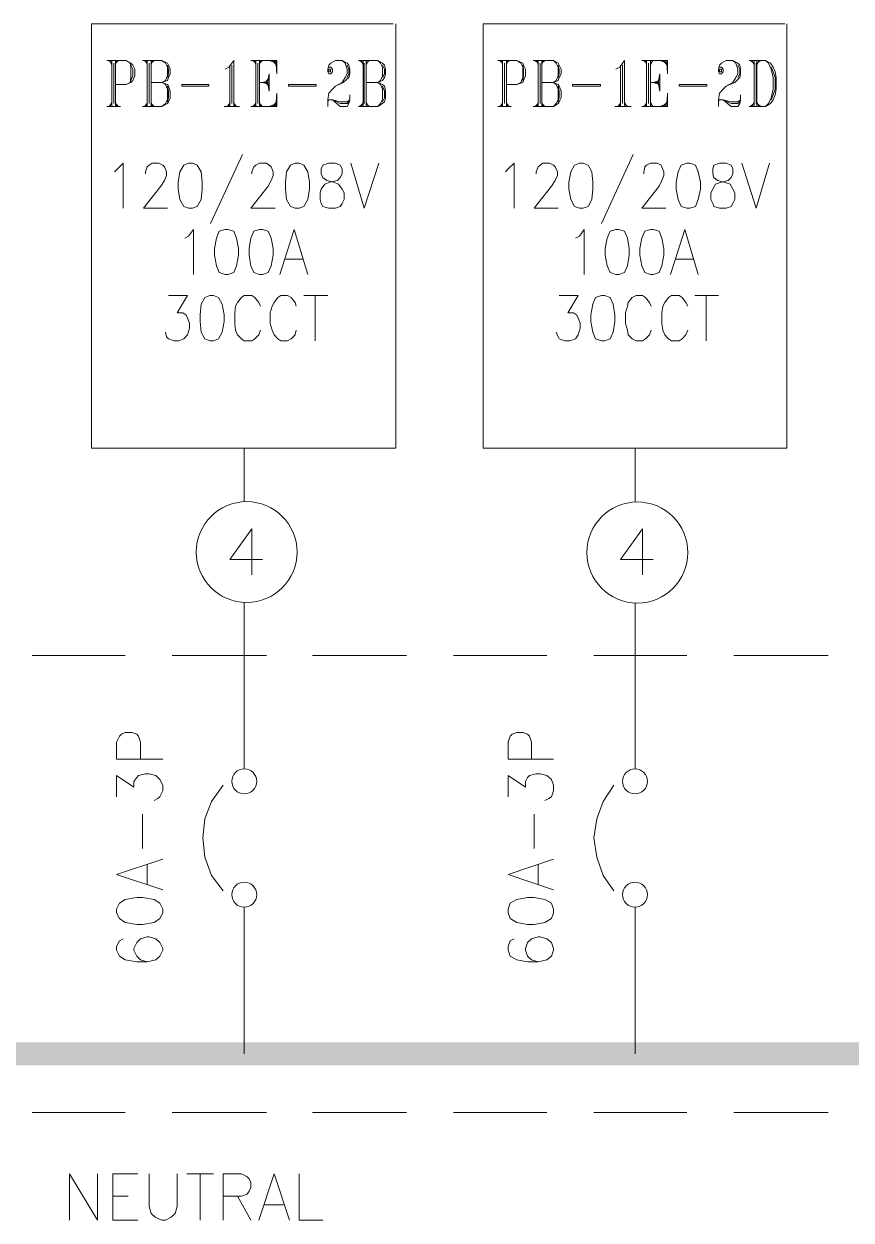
# Model space of a CAD drawing. Header units: inches. Extents: x 0.9 to 46, y 0.8 to 32.4.
# Drawn here: x 31.005 to 32.441, y 10.123 to 12.2 of the extents above; entities that cross this region are included whole.
import ezdxf

# ---------------------------------------------------------------- set-up
doc = ezdxf.new("R2010")
doc.units = ezdxf.units.IN
doc.header["$MEASUREMENT"] = 0
doc.layers.add('PDF_Geometry', color=7, linetype='Continuous')
doc.layers.add('PDF_Solid Fills', color=7, linetype='Continuous')

msp = doc.modelspace()

# ---------------------------------------------------------------- linework, layer by layer
at = {"layer": 'PDF_Geometry', "lineweight": 9}
for points in [[(31.6461, 12.1998), (31.1228, 12.1998), (31.1228, 11.4631), (31.6511, 11.4631), (31.6511, 12.1998)], [(32.3262, 12.1998), (31.8027, 12.1998), (31.8027, 11.4631), (32.3294, 11.4631), (32.3294, 12.1998)], [(31.1494, 12.1365), (31.1828, 12.1365), (31.1911, 12.1314), (31.1944, 12.1281), (31.1977, 12.1215), (31.1977, 12.1098), (31.1944, 12.1015), (31.1911, 12.0981), (31.1828, 12.0948), (31.1644, 12.0948)], [(31.1528, 12.1365), (31.1578, 12.1314)], [(31.1545, 12.1365), (31.1578, 12.1281)], [(31.1578, 12.1365), (31.1578, 12.0564)], [(31.1611, 12.1314), (31.1611, 12.0614)], [(31.1644, 12.1365), (31.1644, 12.0564)], [(31.1661, 12.1365), (31.1644, 12.1281)], [(31.1694, 12.1365), (31.1644, 12.1314)], [(31.1828, 12.1365), (31.1894, 12.1314), (31.1911, 12.1248), (31.1911, 12.1065), (31.1894, 12.0981), (31.1828, 12.0948)], [(31.1911, 12.1281), (31.1944, 12.1215), (31.1944, 12.1098), (31.1911, 12.1015)], [(31.2111, 12.1365), (31.2444, 12.1365), (31.2544, 12.1314), (31.2561, 12.1281), (31.2594, 12.1215), (31.2594, 12.1131), (31.2561, 12.1065), (31.2544, 12.1015), (31.2444, 12.0981), (31.2544, 12.0948), (31.2561, 12.0915), (31.2594, 12.0831), (31.2594, 12.0715), (31.2561, 12.0648), (31.2544, 12.0614), (31.2444, 12.0564), (31.2111, 12.0564)], [(31.2144, 12.1365), (31.2194, 12.1314)], [(31.2178, 12.1365), (31.2194, 12.1281)], [(31.2194, 12.1365), (31.2194, 12.0564)], [(31.2228, 12.1314), (31.2228, 12.0614)], [(31.2261, 12.1365), (31.2261, 12.0564)], [(31.2444, 12.1365), (31.2511, 12.1314), (31.2544, 12.1248), (31.2544, 12.1098), (31.2511, 12.1015), (31.2444, 12.0981), (31.2261, 12.0981)], [(31.2278, 12.1365), (31.2261, 12.1281)], [(31.2311, 12.1365), (31.2261, 12.1314)], [(31.2544, 12.1281), (31.2561, 12.1215), (31.2561, 12.1131), (31.2544, 12.1065)], [(31.3694, 12.0564), (31.3694, 12.1365), (31.3611, 12.1248), (31.3544, 12.1215)], [(31.3628, 12.1281), (31.3628, 12.0564)], [(31.3661, 12.1281), (31.3661, 12.0614)], [(31.3994, 12.1365), (31.4444, 12.1365), (31.4444, 12.1131), (31.4428, 12.1365)], [(31.4028, 12.1365), (31.4078, 12.1314)], [(31.4061, 12.1365), (31.4078, 12.1281)], [(31.4078, 12.1365), (31.4078, 12.0564)], [(31.4111, 12.1314), (31.4111, 12.0614)], [(31.4144, 12.1365), (31.4144, 12.0564)], [(31.4161, 12.1365), (31.4144, 12.1281)], [(31.4194, 12.1365), (31.4144, 12.1314)], [(31.4311, 12.1365), (31.4444, 12.1314)], [(31.4361, 12.1365), (31.4444, 12.1281)], [(31.4394, 12.1365), (31.4444, 12.1248)], [(31.5344, 12.1248), (31.5378, 12.1248), (31.5411, 12.1215), (31.5411, 12.1164), (31.5378, 12.1131), (31.5344, 12.1131), (31.5328, 12.1164), (31.5328, 12.1215), (31.5344, 12.1281), (31.5378, 12.1314), (31.5461, 12.1365), (31.5578, 12.1365), (31.5661, 12.1314), (31.5694, 12.1281), (31.5711, 12.1215), (31.5711, 12.1131), (31.5694, 12.1065), (31.5594, 12.0981), (31.5461, 12.0915), (31.5411, 12.0865), (31.5344, 12.0798), (31.5328, 12.0681), (31.5328, 12.0564)], [(31.5578, 12.1365), (31.5627, 12.1314), (31.5661, 12.1215), (31.5661, 12.1131), (31.5627, 12.1065), (31.5578, 12.0981), (31.5461, 12.0915)], [(31.5661, 12.1281), (31.5694, 12.1215), (31.5694, 12.1131), (31.5661, 12.1065)], [(31.5861, 12.1365), (31.6194, 12.1365), (31.6277, 12.1314), (31.6311, 12.1281), (31.6328, 12.1215), (31.6328, 12.1131), (31.6311, 12.1065), (31.6277, 12.1015), (31.6194, 12.0981), (31.6277, 12.0948), (31.6311, 12.0915), (31.6328, 12.0831), (31.6328, 12.0715), (31.6311, 12.0648), (31.6277, 12.0614), (31.6194, 12.0564), (31.5861, 12.0564)], [(31.5878, 12.1365), (31.5944, 12.1314)], [(31.5911, 12.1365), (31.5944, 12.1281)], [(31.5944, 12.1365), (31.5944, 12.0564)], [(31.5961, 12.1314), (31.5961, 12.0614)], [(31.5994, 12.1365), (31.5994, 12.0564)], [(31.6194, 12.1365), (31.6244, 12.1314), (31.6277, 12.1248), (31.6277, 12.1098), (31.6244, 12.1015), (31.6194, 12.0981), (31.5994, 12.0981)], [(31.6028, 12.1365), (31.5994, 12.1281)], [(31.6044, 12.1365), (31.5994, 12.1314)], [(31.6277, 12.1281), (31.6311, 12.1215), (31.6311, 12.1131), (31.6277, 12.1065)], [(31.8278, 12.1365), (31.8611, 12.1365), (31.8711, 12.1314), (31.8727, 12.1281), (31.8761, 12.1215), (31.8761, 12.1098), (31.8727, 12.1015), (31.8711, 12.0981), (31.8611, 12.0948), (31.8428, 12.0948)], [(31.8311, 12.1365), (31.8361, 12.1314)], [(31.8344, 12.1365), (31.8361, 12.1281)], [(31.8361, 12.1365), (31.8361, 12.0564)], [(31.8394, 12.1314), (31.8394, 12.0614)], [(31.8428, 12.1365), (31.8428, 12.0564)], [(31.8444, 12.1365), (31.8428, 12.1281)], [(31.8478, 12.1365), (31.8428, 12.1314)], [(31.8611, 12.1365), (31.8678, 12.1314), (31.8711, 12.1248), (31.8711, 12.1065), (31.8678, 12.0981), (31.8611, 12.0948)], [(31.8711, 12.1281), (31.8727, 12.1215), (31.8727, 12.1098), (31.8711, 12.1015)], [(31.8894, 12.1365), (31.9245, 12.1365), (31.9328, 12.1314), (31.9344, 12.1281), (31.9376, 12.1215), (31.9376, 12.1131), (31.9344, 12.1065), (31.9328, 12.1015), (31.9245, 12.0981), (31.9328, 12.0948), (31.9344, 12.0915), (31.9376, 12.0831), (31.9376, 12.0715), (31.9344, 12.0648), (31.9328, 12.0614), (31.9245, 12.0564), (31.8894, 12.0564)], [(31.8928, 12.1365), (31.8978, 12.1314)], [(31.8961, 12.1365), (31.8978, 12.1281)], [(31.8978, 12.1365), (31.8978, 12.0564)], [(31.9011, 12.1314), (31.9011, 12.0614)], [(31.9044, 12.1365), (31.9044, 12.0564)], [(31.9245, 12.1365), (31.9293, 12.1314), (31.9328, 12.1248), (31.9328, 12.1098), (31.9293, 12.1015), (31.9245, 12.0981), (31.9044, 12.0981)], [(31.906, 12.1365), (31.9044, 12.1281)], [(31.9095, 12.1365), (31.9044, 12.1314)], [(31.9328, 12.1281), (31.9344, 12.1215), (31.9344, 12.1131), (31.9328, 12.1065)], [(32.0477, 12.0564), (32.0477, 12.1365), (32.0394, 12.1248), (32.0327, 12.1215)], [(32.041, 12.1281), (32.041, 12.0564)], [(32.0445, 12.1281), (32.0445, 12.0614)], [(32.0777, 12.1365), (32.1227, 12.1365), (32.1227, 12.1131), (32.1211, 12.1365)], [(32.0812, 12.1365), (32.086, 12.1314)], [(32.0844, 12.1365), (32.086, 12.1281)], [(32.086, 12.1365), (32.086, 12.0564)], [(32.0895, 12.1314), (32.0895, 12.0614)], [(32.0927, 12.1365), (32.0927, 12.0564)], [(32.0962, 12.1365), (32.0927, 12.1281)], [(32.0978, 12.1365), (32.0927, 12.1314)], [(32.1093, 12.1365), (32.1227, 12.1314)], [(32.1144, 12.1365), (32.1227, 12.1281)], [(32.1179, 12.1365), (32.1227, 12.1248)], [(32.2126, 12.1248), (32.2161, 12.1248), (32.2193, 12.1215), (32.2193, 12.1164), (32.2161, 12.1131), (32.2126, 12.1131), (32.211, 12.1164), (32.211, 12.1215), (32.2126, 12.1281), (32.2161, 12.1314), (32.2244, 12.1365), (32.2359, 12.1365), (32.2445, 12.1314), (32.2477, 12.1281), (32.2493, 12.1215), (32.2493, 12.1131), (32.2477, 12.1065), (32.2394, 12.0981), (32.2244, 12.0915), (32.2193, 12.0865), (32.2126, 12.0798), (32.211, 12.0681), (32.211, 12.0564)], [(32.2359, 12.1365), (32.241, 12.1314), (32.2445, 12.1215), (32.2445, 12.1131), (32.241, 12.1065), (32.2359, 12.0981), (32.2244, 12.0915)], [(32.2445, 12.1281), (32.2477, 12.1215), (32.2477, 12.1131), (32.2445, 12.1065)], [(32.2643, 12.1365), (32.2927, 12.1365), (32.301, 12.1314), (32.3061, 12.1248), (32.3093, 12.1164), (32.3112, 12.1065), (32.3112, 12.0865), (32.3093, 12.0764), (32.3061, 12.0681), (32.301, 12.0614), (32.2927, 12.0564), (32.2643, 12.0564)], [(32.2659, 12.1365), (32.2726, 12.1314)], [(32.2694, 12.1365), (32.2726, 12.1281)], [(32.2726, 12.1365), (32.2726, 12.0564)], [(32.2761, 12.1314), (32.2761, 12.0614)], [(32.2777, 12.1365), (32.2777, 12.0564)], [(32.2812, 12.1365), (32.2777, 12.1281)], [(32.2844, 12.1365), (32.2777, 12.1314)], [(32.2927, 12.1365), (32.2978, 12.1314), (32.3026, 12.1215), (32.3061, 12.1065), (32.3061, 12.0865), (32.3026, 12.0715), (32.2978, 12.0614), (32.2927, 12.0564)], [(32.3026, 12.1248), (32.3061, 12.1164), (32.3093, 12.1065), (32.3093, 12.0865), (32.3061, 12.0764), (32.3026, 12.0681)], [(31.2444, 12.0981), (31.2511, 12.0948), (31.2544, 12.0865), (31.2544, 12.0681), (31.2511, 12.0614), (31.2444, 12.0564)], [(31.2544, 12.0915), (31.2561, 12.0831), (31.2561, 12.0715), (31.2544, 12.0648)], [(31.4144, 12.0981), (31.4311, 12.0981)], [(31.4311, 12.1015), (31.4194, 12.0981), (31.4311, 12.0948)], [(31.4311, 12.1065), (31.4244, 12.0981), (31.4311, 12.0915)], [(31.6194, 12.0981), (31.6244, 12.0948), (31.6277, 12.0865), (31.6277, 12.0681), (31.6244, 12.0614), (31.6194, 12.0564)], [(31.6277, 12.0915), (31.6311, 12.0831), (31.6311, 12.0715), (31.6277, 12.0648)], [(31.9245, 12.0981), (31.9293, 12.0948), (31.9328, 12.0865), (31.9328, 12.0681), (31.9293, 12.0614), (31.9245, 12.0564)], [(31.9328, 12.0915), (31.9344, 12.0831), (31.9344, 12.0715), (31.9328, 12.0648)], [(32.0927, 12.0981), (32.1093, 12.0981)], [(32.1093, 12.1015), (32.0978, 12.0981), (32.1093, 12.0948)], [(32.1093, 12.1065), (32.1045, 12.0981), (32.1093, 12.0915)], [(31.3994, 12.0564), (31.4444, 12.0564), (31.4444, 12.0798), (31.4428, 12.0564)], [(31.4394, 12.0564), (31.4444, 12.0681)], [(31.5328, 12.0648), (31.5344, 12.0681), (31.5411, 12.0681), (31.5544, 12.0648), (31.5661, 12.0648), (31.5711, 12.0681)], [(31.5711, 12.0764), (31.5711, 12.0681), (31.5694, 12.0614), (31.5661, 12.0564), (31.5544, 12.0564), (31.5411, 12.0681), (31.5544, 12.0614), (31.5661, 12.0614), (31.5694, 12.0648)], [(32.0777, 12.0564), (32.1227, 12.0564), (32.1227, 12.0798), (32.1211, 12.0564)], [(32.1179, 12.0564), (32.1227, 12.0681)], [(32.211, 12.0648), (32.2126, 12.0681), (32.2193, 12.0681), (32.2327, 12.0648), (32.2445, 12.0648), (32.2493, 12.0681)], [(32.2493, 12.0764), (32.2493, 12.0681), (32.2477, 12.0614), (32.2445, 12.0564), (32.2327, 12.0564), (32.2193, 12.0681), (32.2327, 12.0614), (32.2445, 12.0614), (32.2477, 12.0648)], [(31.1494, 12.0564), (31.1728, 12.0564)], [(31.1578, 12.0614), (31.1528, 12.0564)], [(31.1578, 12.0648), (31.1545, 12.0564)], [(31.1644, 12.0648), (31.1661, 12.0564)], [(31.1644, 12.0614), (31.1694, 12.0564)], [(31.2194, 12.0614), (31.2144, 12.0564)], [(31.2194, 12.0648), (31.2178, 12.0564)], [(31.2261, 12.0648), (31.2278, 12.0564)], [(31.2261, 12.0614), (31.2311, 12.0564)], [(31.3528, 12.0564), (31.3794, 12.0564)], [(31.3628, 12.0614), (31.3578, 12.0564)], [(31.3628, 12.0648), (31.3611, 12.0564)], [(31.3694, 12.0648), (31.3711, 12.0564)], [(31.3694, 12.0614), (31.3744, 12.0564)], [(31.4078, 12.0614), (31.4028, 12.0564)], [(31.4078, 12.0648), (31.4061, 12.0564)], [(31.4144, 12.0648), (31.4161, 12.0564)], [(31.4144, 12.0614), (31.4194, 12.0564)], [(31.4311, 12.0564), (31.4444, 12.0614)], [(31.4361, 12.0564), (31.4444, 12.0648)], [(31.5944, 12.0614), (31.5878, 12.0564)], [(31.5944, 12.0648), (31.5911, 12.0564)], [(31.5994, 12.0648), (31.6028, 12.0564)], [(31.5994, 12.0614), (31.6044, 12.0564)], [(31.8278, 12.0564), (31.8511, 12.0564)], [(31.8361, 12.0614), (31.8311, 12.0564)], [(31.8361, 12.0648), (31.8344, 12.0564)], [(31.8428, 12.0648), (31.8444, 12.0564)], [(31.8428, 12.0614), (31.8478, 12.0564)], [(31.8978, 12.0614), (31.8928, 12.0564)], [(31.8978, 12.0648), (31.8961, 12.0564)], [(31.9044, 12.0648), (31.906, 12.0564)], [(31.9044, 12.0614), (31.9095, 12.0564)], [(32.0311, 12.0564), (32.0595, 12.0564)], [(32.041, 12.0614), (32.0362, 12.0564)], [(32.041, 12.0648), (32.0394, 12.0564)], [(32.0477, 12.0648), (32.0512, 12.0564)], [(32.0477, 12.0614), (32.0528, 12.0564)], [(32.086, 12.0614), (32.0812, 12.0564)], [(32.086, 12.0648), (32.0844, 12.0564)], [(32.0927, 12.0648), (32.0962, 12.0564)], [(32.0927, 12.0614), (32.0978, 12.0564)], [(32.1093, 12.0564), (32.1227, 12.0614)], [(32.1144, 12.0564), (32.1227, 12.0648)], [(32.2726, 12.0614), (32.2659, 12.0564)], [(32.2726, 12.0648), (32.2694, 12.0564)], [(32.2777, 12.0648), (32.2812, 12.0564)], [(32.2777, 12.0614), (32.2844, 12.0564)], [(31.3844, 11.9731), (31.3294, 11.8531)], [(32.0627, 11.9731), (32.0078, 11.8531)], [(31.1627, 11.9431), (31.1678, 11.9481), (31.1778, 11.9581), (31.1778, 11.8798)], [(31.2161, 11.9398), (31.2161, 11.9431), (31.2194, 11.9515), (31.2228, 11.9548), (31.2278, 11.9581), (31.2394, 11.9581), (31.2461, 11.9548), (31.2494, 11.9515), (31.2528, 11.9431), (31.2528, 11.9364), (31.2494, 11.9281), (31.2428, 11.9181), (31.2128, 11.8798), (31.2544, 11.8798)], [(31.4011, 11.9398), (31.4011, 11.9431), (31.4044, 11.9515), (31.4078, 11.9548), (31.4144, 11.9581), (31.4261, 11.9581), (31.4311, 11.9548), (31.4344, 11.9515), (31.4378, 11.9431), (31.4378, 11.9364), (31.4344, 11.9281), (31.4294, 11.9181), (31.3994, 11.8798), (31.4411, 11.8798)], [(31.5727, 11.9581), (31.5961, 11.8798), (31.6211, 11.9581)], [(31.8411, 11.9431), (31.8461, 11.9481), (31.8561, 11.9581), (31.8561, 11.8798)], [(31.8944, 11.9398), (31.8944, 11.9431), (31.8978, 11.9515), (31.9011, 11.9548), (31.906, 11.9581), (31.9178, 11.9581), (31.9245, 11.9548), (31.9277, 11.9515), (31.9312, 11.9431), (31.9312, 11.9364), (31.9277, 11.9281), (31.921, 11.9181), (31.8911, 11.8798), (31.9328, 11.8798)], [(32.0812, 11.9398), (32.0812, 11.9431), (32.0828, 11.9515), (32.086, 11.9548), (32.0927, 11.9581), (32.1045, 11.9581), (32.1112, 11.9548), (32.1128, 11.9515), (32.116, 11.9431), (32.116, 11.9364), (32.1128, 11.9281), (32.1077, 11.9181), (32.0777, 11.8798), (32.1195, 11.8798)], [(32.2512, 11.9581), (32.2761, 11.8798), (32.2994, 11.9581)], [(31.2844, 11.8281), (31.2911, 11.8314), (31.2994, 11.8431), (31.2994, 11.7648)], [(31.4494, 11.7648), (31.4744, 11.8431), (31.4978, 11.7648)], [(31.9628, 11.8281), (31.9695, 11.8314), (31.9778, 11.8431), (31.9778, 11.7648)], [(32.1278, 11.7648), (32.1527, 11.8431), (32.1759, 11.7648)], [(31.4594, 11.7915), (31.4894, 11.7915)], [(32.1377, 11.7915), (32.1676, 11.7915)], [(31.2561, 11.7281), (31.2894, 11.7281), (31.2711, 11.6981), (31.2811, 11.6981), (31.2861, 11.6948), (31.2894, 11.6898), (31.2928, 11.6798), (31.2928, 11.6715), (31.2894, 11.6598), (31.2827, 11.6531), (31.2744, 11.6498), (31.2661, 11.6498), (31.2561, 11.6531), (31.2528, 11.6565), (31.2511, 11.6648)], [(31.4161, 11.7098), (31.4128, 11.7164), (31.4061, 11.7248), (31.4011, 11.7281), (31.3877, 11.7281), (31.3828, 11.7248), (31.3761, 11.7164), (31.3728, 11.7098), (31.3711, 11.6981), (31.3711, 11.6798), (31.3728, 11.6681), (31.3761, 11.6598), (31.3828, 11.6531), (31.3877, 11.6498), (31.4011, 11.6498), (31.4061, 11.6531), (31.4128, 11.6598), (31.4161, 11.6681)], [(31.4778, 11.7098), (31.4761, 11.7164), (31.4694, 11.7248), (31.4628, 11.7281), (31.4511, 11.7281), (31.4461, 11.7248), (31.4394, 11.7164), (31.4361, 11.7098), (31.4328, 11.6981), (31.4328, 11.6798), (31.4361, 11.6681), (31.4394, 11.6598), (31.4461, 11.6531), (31.4511, 11.6498), (31.4628, 11.6498), (31.4694, 11.6531), (31.4761, 11.6598), (31.4778, 11.6681)], [(31.4911, 11.7281), (31.5328, 11.7281)], [(31.5111, 11.7281), (31.5111, 11.6498)], [(31.9344, 11.7281), (31.9676, 11.7281), (31.9494, 11.6981), (31.9593, 11.6981), (31.9644, 11.6948), (31.9676, 11.6898), (31.9711, 11.6798), (31.9711, 11.6715), (31.9676, 11.6598), (31.9628, 11.6531), (31.9526, 11.6498), (31.9443, 11.6498), (31.9344, 11.6531), (31.9328, 11.6565), (31.9293, 11.6648)], [(32.0943, 11.7098), (32.0911, 11.7164), (32.0844, 11.7248), (32.0793, 11.7281), (32.0678, 11.7281), (32.0611, 11.7248), (32.0544, 11.7164), (32.0528, 11.7098), (32.0493, 11.6981), (32.0493, 11.6798), (32.0528, 11.6681), (32.0544, 11.6598), (32.0611, 11.6531), (32.0678, 11.6498), (32.0793, 11.6498), (32.0844, 11.6531), (32.0911, 11.6598), (32.0943, 11.6681)], [(32.1578, 11.7098), (32.1543, 11.7164), (32.1479, 11.7248), (32.1428, 11.7281), (32.1294, 11.7281), (32.1243, 11.7248), (32.1179, 11.7164), (32.1144, 11.7098), (32.1128, 11.6981), (32.1128, 11.6798), (32.1144, 11.6681), (32.1179, 11.6598), (32.1243, 11.6531), (32.1294, 11.6498), (32.1428, 11.6498), (32.1479, 11.6531), (32.1543, 11.6598), (32.1578, 11.6681)], [(32.1696, 11.7281), (32.211, 11.7281)], [(32.1893, 11.7281), (32.1893, 11.6498)], [(31.3877, 11.3698), (31.3877, 11.4631)], [(32.0662, 11.3698), (32.0662, 11.4631)], [(31.4011, 11.2431), (31.4011, 11.3231), (31.3628, 11.2698), (31.4194, 11.2698)], [(32.0793, 11.2431), (32.0793, 11.3231), (32.041, 11.2698), (32.0978, 11.2698)], [(31.3877, 10.9065), (31.3877, 11.1948)], [(32.0662, 10.9065), (32.0662, 11.1948)], [(31.0194, 11.1031), (31.1811, 11.1031)], [(31.2628, 11.1031), (31.4261, 11.1031)], [(31.5061, 11.1031), (31.6694, 11.1031)], [(31.7511, 11.1031), (31.9127, 11.1031)], [(31.9944, 11.1031), (32.1562, 11.1031)], [(32.2378, 11.1031), (32.4012, 11.1031)], [(31.2461, 10.9231), (31.1661, 10.9231), (31.1661, 10.9531), (31.1711, 10.9632), (31.1744, 10.9665), (31.1811, 10.9698), (31.1928, 10.9698), (31.2011, 10.9665), (31.2044, 10.9632), (31.2078, 10.9531), (31.2078, 10.9231)], [(31.9245, 10.9231), (31.8461, 10.9231), (31.8461, 10.9531), (31.8494, 10.9632), (31.8527, 10.9665), (31.8611, 10.9698), (31.8711, 10.9698), (31.8794, 10.9665), (31.8827, 10.9632), (31.8861, 10.9531), (31.8861, 10.9231)], [(31.1661, 10.8581), (31.1661, 10.8948), (31.1961, 10.8748), (31.1961, 10.8848), (31.2011, 10.8915), (31.2044, 10.8948), (31.2161, 10.8981), (31.2228, 10.8981), (31.2344, 10.8948), (31.2411, 10.8881), (31.2461, 10.8781), (31.2461, 10.8681), (31.2411, 10.8581), (31.2378, 10.8548), (31.2311, 10.8515)], [(31.8461, 10.8581), (31.8461, 10.8948), (31.8761, 10.8748), (31.8761, 10.8848), (31.8794, 10.8915), (31.8827, 10.8948), (31.8944, 10.8981), (31.9011, 10.8981), (31.9127, 10.8948), (31.921, 10.8881), (31.9245, 10.8781), (31.9245, 10.8681), (31.921, 10.8581), (31.9162, 10.8548), (31.9095, 10.8515)], [(31.3511, 10.8781), (31.3311, 10.8498), (31.3194, 10.8198), (31.3161, 10.7865), (31.3194, 10.7531), (31.3311, 10.7215), (31.3511, 10.6948)], [(32.0295, 10.8781), (32.011, 10.8498), (31.9995, 10.8198), (31.9944, 10.7865), (31.9995, 10.7531), (32.011, 10.7215), (32.0295, 10.6948)], [(31.2111, 10.7681), (31.2111, 10.8281)], [(31.8911, 10.7681), (31.8911, 10.8281)], [(31.2461, 10.6965), (31.1661, 10.7231), (31.2461, 10.7498)], [(31.2194, 10.7065), (31.2194, 10.7398)], [(31.9245, 10.6965), (31.8461, 10.7231), (31.9245, 10.7498)], [(31.8978, 10.7065), (31.8978, 10.7398)], [(31.3877, 10.6665), (31.3877, 10.4115)], [(32.0662, 10.6665), (32.0662, 10.4115)], [(31.1778, 10.6115), (31.1711, 10.6081), (31.1661, 10.5981), (31.1661, 10.5915), (31.1711, 10.5815), (31.1811, 10.5748), (31.2011, 10.5715), (31.2194, 10.5715), (31.2344, 10.5748), (31.2411, 10.5815), (31.2461, 10.5915), (31.2461, 10.5948), (31.2411, 10.6048), (31.2344, 10.6115), (31.2228, 10.6148), (31.2194, 10.6148), (31.2078, 10.6115), (31.2011, 10.6048), (31.1961, 10.5948), (31.1961, 10.5915), (31.2011, 10.5815), (31.2078, 10.5748), (31.2194, 10.5715)], [(31.8561, 10.6115), (31.8494, 10.6081), (31.8461, 10.5981), (31.8461, 10.5915), (31.8494, 10.5815), (31.8611, 10.5748), (31.8794, 10.5715), (31.8978, 10.5715), (31.9127, 10.5748), (31.921, 10.5815), (31.9245, 10.5915), (31.9245, 10.5948), (31.921, 10.6048), (31.9127, 10.6115), (31.9011, 10.6148), (31.8978, 10.6148), (31.8861, 10.6115), (31.8794, 10.6048), (31.8761, 10.5948), (31.8761, 10.5915), (31.8794, 10.5815), (31.8861, 10.5748), (31.8978, 10.5715)], [(31.1811, 10.3098), (31.0194, 10.3098)], [(31.4261, 10.3098), (31.2628, 10.3098)], [(31.6694, 10.3098), (31.5061, 10.3098)], [(31.9127, 10.3098), (31.7511, 10.3098)], [(32.1562, 10.3098), (31.9944, 10.3098)], [(32.4012, 10.3098), (32.2378, 10.3098)], [(31.0844, 10.1231), (31.0844, 10.2032), (31.1328, 10.1231), (31.1328, 10.2032)], [(31.2028, 10.1231), (31.1594, 10.1231), (31.1594, 10.2032), (31.2028, 10.2032)], [(31.2228, 10.2032), (31.2228, 10.1465), (31.2261, 10.1348), (31.2328, 10.1281), (31.2444, 10.1231), (31.2511, 10.1231), (31.2611, 10.1281), (31.2677, 10.1348), (31.2711, 10.1465), (31.2711, 10.2032)], [(31.2878, 10.2032), (31.3344, 10.2032)], [(31.3111, 10.2032), (31.3111, 10.1231)], [(31.3511, 10.1231), (31.3511, 10.2032), (31.3828, 10.2032), (31.3928, 10.1981), (31.3961, 10.1948), (31.3994, 10.1882), (31.3994, 10.1798), (31.3961, 10.1731), (31.3928, 10.1682), (31.3828, 10.1648), (31.3511, 10.1648)], [(31.4128, 10.1231), (31.4394, 10.2032), (31.4661, 10.1231)], [(31.4828, 10.2032), (31.4828, 10.1231), (31.5244, 10.1231)], [(31.1594, 10.1648), (31.1861, 10.1648)], [(31.3761, 10.1648), (31.3994, 10.1231)], [(31.4227, 10.1498), (31.4561, 10.1498)]]:
    msp.add_lwpolyline(points, dxfattribs=at)
for points in [[(31.4311, 12.0831), (31.4278, 12.0981), (31.4311, 12.1131)], [(31.5344, 12.1164), (31.5377, 12.1164), (31.5377, 12.1215), (31.5344, 12.1215)], [(32.1093, 12.0831), (32.1061, 12.0981), (32.1093, 12.1131)], [(32.2126, 12.1164), (32.216, 12.1164), (32.216, 12.1215), (32.2126, 12.1215)], [(31.3261, 12.0915), (31.2794, 12.0915), (31.2794, 12.0948), (31.3261, 12.0948)], [(31.5128, 12.0915), (31.4644, 12.0915), (31.4644, 12.0948), (31.5128, 12.0948)], [(32.0062, 12.0915), (31.9577, 12.0915), (31.9577, 12.0948), (32.0062, 12.0948)], [(32.1909, 12.0915), (32.1428, 12.0915), (32.1428, 12.0948), (32.1909, 12.0948)], [(31.2911, 11.9581), (31.2827, 11.9548), (31.2761, 11.9431), (31.2728, 11.9248), (31.2728, 11.9131), (31.2761, 11.8948), (31.2827, 11.8831), (31.2911, 11.8798), (31.2978, 11.8798), (31.3061, 11.8831), (31.3128, 11.8948), (31.3144, 11.9131), (31.3144, 11.9248), (31.3128, 11.9431), (31.3061, 11.9548), (31.2978, 11.9581)], [(31.4761, 11.9581), (31.4678, 11.9548), (31.4611, 11.9431), (31.4594, 11.9248), (31.4594, 11.9131), (31.4611, 11.8948), (31.4678, 11.8831), (31.4761, 11.8798), (31.4828, 11.8798), (31.4911, 11.8831), (31.4978, 11.8948), (31.5011, 11.9131), (31.5011, 11.9248), (31.4978, 11.9431), (31.4911, 11.9548), (31.4828, 11.9581)], [(31.5344, 11.9581), (31.5244, 11.9548), (31.5211, 11.9481), (31.5211, 11.9398), (31.5244, 11.9331), (31.5311, 11.9281), (31.5427, 11.9248), (31.5511, 11.9214), (31.5578, 11.9131), (31.5611, 11.9064), (31.5611, 11.8948), (31.5578, 11.8881), (31.5544, 11.8831), (31.5461, 11.8798), (31.5344, 11.8798), (31.5244, 11.8831), (31.5211, 11.8881), (31.5194, 11.8948), (31.5194, 11.9064), (31.5211, 11.9131), (31.5277, 11.9214), (31.5361, 11.9248), (31.5494, 11.9281), (31.5544, 11.9331), (31.5578, 11.9398), (31.5578, 11.9481), (31.5544, 11.9548), (31.5461, 11.9581)], [(31.9695, 11.9581), (31.9612, 11.9548), (31.9545, 11.9431), (31.951, 11.9248), (31.951, 11.9131), (31.9545, 11.8948), (31.9612, 11.8831), (31.9695, 11.8798), (31.9762, 11.8798), (31.9845, 11.8831), (31.9912, 11.8948), (31.9928, 11.9131), (31.9928, 11.9248), (31.9912, 11.9431), (31.9845, 11.9548), (31.9762, 11.9581)], [(32.1562, 11.9581), (32.146, 11.9548), (32.1412, 11.9431), (32.1377, 11.9248), (32.1377, 11.9131), (32.1412, 11.8948), (32.146, 11.8831), (32.1562, 11.8798), (32.1609, 11.8798), (32.1712, 11.8831), (32.1759, 11.8948), (32.1795, 11.9131), (32.1795, 11.9248), (32.1759, 11.9431), (32.1712, 11.9548), (32.1609, 11.9581)], [(32.2126, 11.9581), (32.2027, 11.9548), (32.2011, 11.9481), (32.2011, 11.9398), (32.2027, 11.9331), (32.2094, 11.9281), (32.2209, 11.9248), (32.2311, 11.9214), (32.2359, 11.9131), (32.2394, 11.9064), (32.2394, 11.8948), (32.2359, 11.8881), (32.2327, 11.8831), (32.2244, 11.8798), (32.2126, 11.8798), (32.2027, 11.8831), (32.2011, 11.8881), (32.1976, 11.8948), (32.1976, 11.9064), (32.2011, 11.9131), (32.2059, 11.9214), (32.2161, 11.9248), (32.2276, 11.9281), (32.2327, 11.9331), (32.2359, 11.9398), (32.2359, 11.9481), (32.2327, 11.9548), (32.2244, 11.9581)], [(31.3544, 11.8431), (31.3444, 11.8398), (31.3394, 11.8281), (31.3361, 11.8098), (31.3361, 11.7981), (31.3394, 11.7798), (31.3444, 11.7681), (31.3544, 11.7648), (31.3594, 11.7648), (31.3694, 11.7681), (31.3744, 11.7798), (31.3778, 11.7981), (31.3778, 11.8098), (31.3744, 11.8281), (31.3694, 11.8398), (31.3594, 11.8431)], [(31.4144, 11.8431), (31.4044, 11.8398), (31.3994, 11.8281), (31.3961, 11.8098), (31.3961, 11.7981), (31.3994, 11.7798), (31.4044, 11.7681), (31.4144, 11.7648), (31.4194, 11.7648), (31.4294, 11.7681), (31.4344, 11.7798), (31.4378, 11.7981), (31.4378, 11.8098), (31.4344, 11.8281), (31.4294, 11.8398), (31.4194, 11.8431)], [(32.0327, 11.8431), (32.0228, 11.8398), (32.0177, 11.8281), (32.0145, 11.8098), (32.0145, 11.7981), (32.0177, 11.7798), (32.0228, 11.7681), (32.0327, 11.7648), (32.0378, 11.7648), (32.0477, 11.7681), (32.0528, 11.7798), (32.056, 11.7981), (32.056, 11.8098), (32.0528, 11.8281), (32.0477, 11.8398), (32.0378, 11.8431)], [(32.0927, 11.8431), (32.0828, 11.8398), (32.0777, 11.8281), (32.0745, 11.8098), (32.0745, 11.7981), (32.0777, 11.7798), (32.0828, 11.7681), (32.0927, 11.7648), (32.0978, 11.7648), (32.1077, 11.7681), (32.1128, 11.7798), (32.116, 11.7981), (32.116, 11.8098), (32.1128, 11.8281), (32.1077, 11.8398), (32.0978, 11.8431)], [(31.3278, 11.7281), (31.3194, 11.7248), (31.3128, 11.7131), (31.3111, 11.6948), (31.3111, 11.6831), (31.3128, 11.6648), (31.3194, 11.6531), (31.3278, 11.6498), (31.3344, 11.6498), (31.3428, 11.6531), (31.3494, 11.6648), (31.3528, 11.6831), (31.3528, 11.6948), (31.3494, 11.7131), (31.3428, 11.7248), (31.3344, 11.7281)], [(32.0078, 11.7281), (31.9976, 11.7248), (31.9928, 11.7131), (31.9893, 11.6948), (31.9893, 11.6831), (31.9928, 11.6648), (31.9976, 11.6531), (32.0078, 11.6498), (32.0129, 11.6498), (32.0228, 11.6531), (32.0279, 11.6648), (32.0311, 11.6831), (32.0311, 11.6948), (32.0279, 11.7131), (32.0228, 11.7248), (32.0129, 11.7281)], [(31.1661, 10.6565), (31.1711, 10.6465), (31.1811, 10.6398), (31.2011, 10.6365), (31.2111, 10.6365), (31.2311, 10.6398), (31.2411, 10.6465), (31.2461, 10.6565), (31.2461, 10.6631), (31.2411, 10.6731), (31.2311, 10.6798), (31.2111, 10.6831), (31.2011, 10.6831), (31.1811, 10.6798), (31.1711, 10.6731), (31.1661, 10.6631)], [(31.8461, 10.6565), (31.8494, 10.6465), (31.8611, 10.6398), (31.8794, 10.6365), (31.8911, 10.6365), (31.9095, 10.6398), (31.921, 10.6465), (31.9245, 10.6565), (31.9245, 10.6631), (31.921, 10.6731), (31.9095, 10.6798), (31.8911, 10.6831), (31.8794, 10.6831), (31.8611, 10.6798), (31.8494, 10.6731), (31.8461, 10.6631)]]:
    msp.add_lwpolyline(points, close=True, dxfattribs=at)
for centre, radius in [((31.3919, 11.2829), 0.0875), ((32.0701, 11.2821), 0.0877), ((31.3878, 10.8848), 0.0217), ((32.066, 10.8847), 0.0217), ((31.3878, 10.6881), 0.0217), ((32.066, 10.6881), 0.0217)]:
    msp.add_circle(centre, radius, dxfattribs=at)
at = {"layer": 'PDF_Solid Fills', "color": 8, "lineweight": 9, "true_color": 0x808080, "transparency": 33554559}
for points in [[(41.7843, 10.3915), (41.7843, 10.4315), (29.2378, 10.3915)], [(41.7843, 10.4315), (29.2378, 10.3915), (29.2378, 10.4315)]]:
    msp.add_solid(points, dxfattribs=at)

doc.saveas('drawing.dxf')
